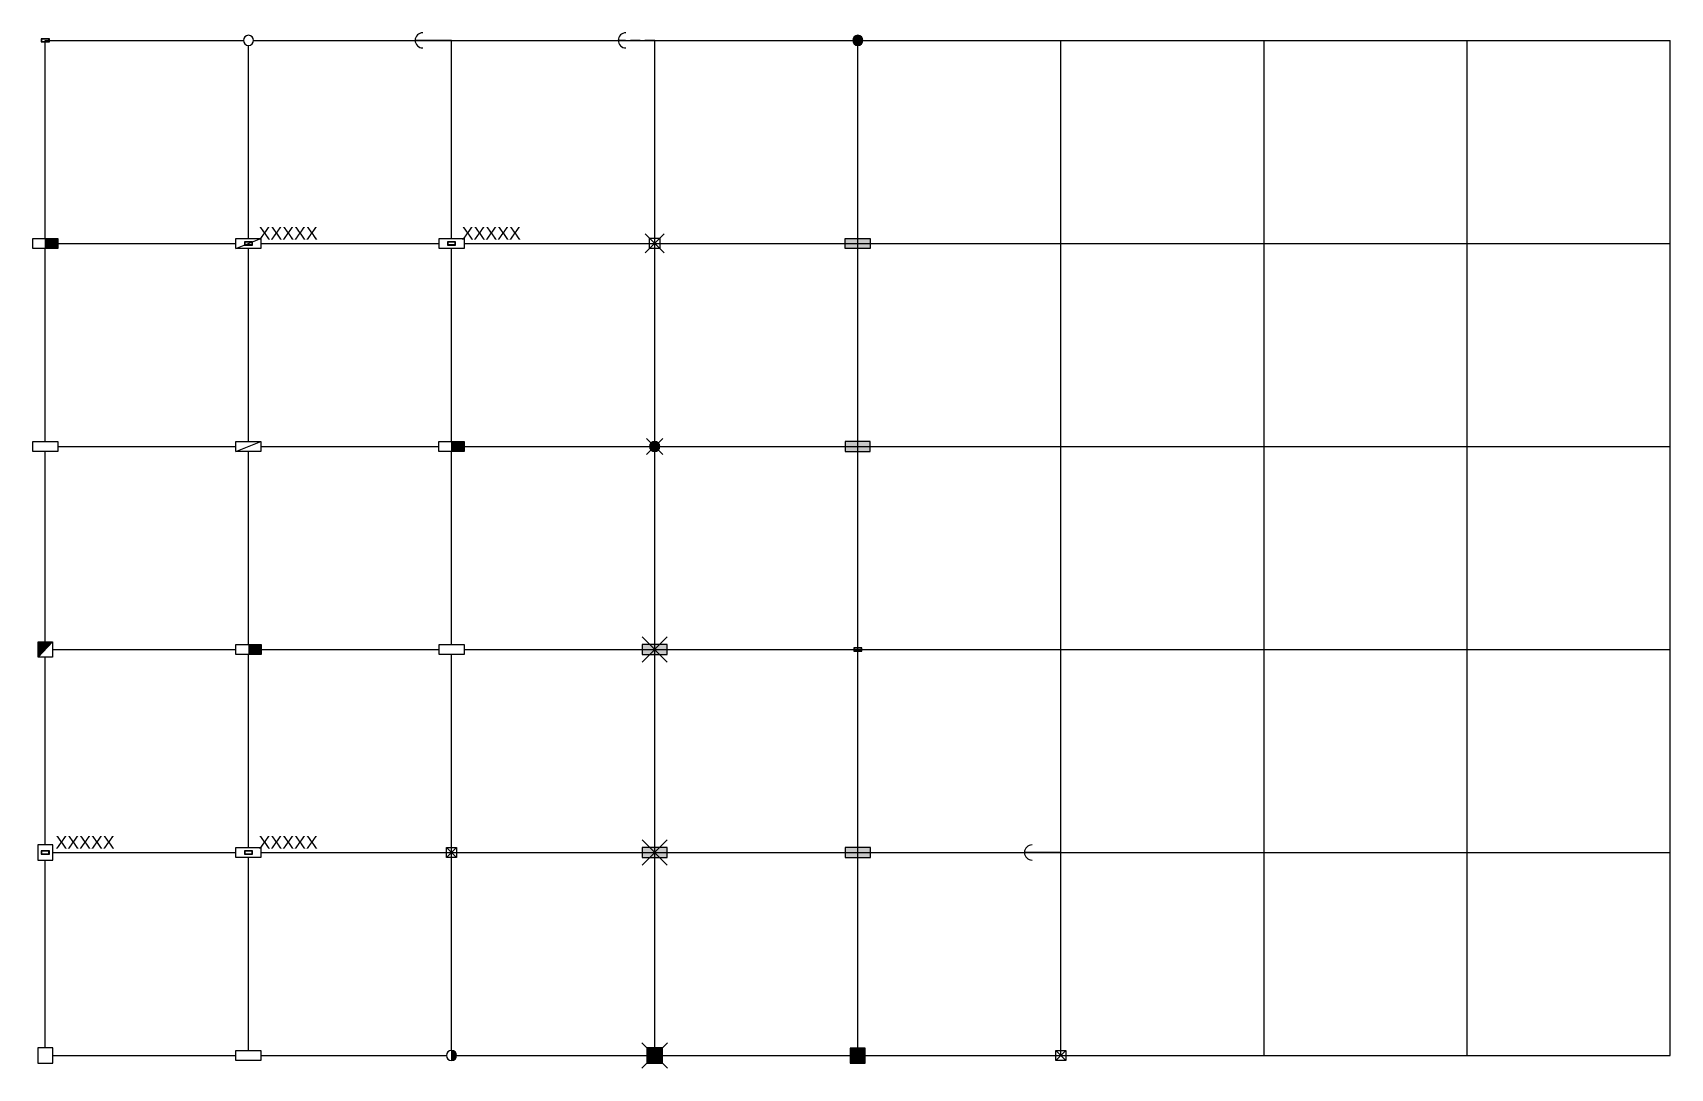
# Model space of a CAD drawing. Header units: metres. Extents: x -2 to 320, y -3 to 202.
import ezdxf
from ezdxf.enums import TextEntityAlignment as Align

# ---------------------------------------------------------------- set-up
doc = ezdxf.new("R2010")
doc.units = ezdxf.units.M
doc.linetypes.add('DASHED2', pattern=[9.525, 6.35, -3.175])
doc.layers.get('0').update_dxf_attribs({"color": 6})
for name, color, linetype in [('Panels_LV_SL_EXT', 7, 'Continuous'), ('Panels_LV_SL_NEW', 2, 'Continuous'), ('SupportsOH_SP_MISC', 7, 'Continuous'), ('SupportsOH_SP_TR_HV_LV_SL_EXT', 7, 'Continuous'), ('SupportsOH_SP_TR_HV_LV_SL_NEW', 2, 'Continuous'), ('SupportsUG_SP_LV_EXT', 7, 'Continuous'), ('SupportsUG_SP_LV_NEW', 2, 'Continuous'), ('SupportsUG_SP_LV_SL_EXT', 7, 'Continuous'), ('SupportsUG_SP_LV_SL_NEW', 2, 'Continuous')]:
    doc.layers.add(name, color=color, linetype=linetype)
doc.styles.add('COLUMN_LABEL', font='arial.ttf', dxfattribs={"height": 2.5})
doc.styles.add('PILLAR_LABEL', font='arial.ttf', dxfattribs={"height": 2.5})
doc.styles.add('PIT_LABEL', font='arial.ttf', dxfattribs={"height": 2.5})
doc.styles.add('POLE_LABEL', font='arial.ttf', dxfattribs={"height": 2.5})
doc.styles.get("Standard").update_dxf_attribs({"font": 'arial.ttf'})

# ---------------------------------------------------------------- blocks, each defined once
blk = doc.blocks.new('COLUMN_NEW')
blk.add_wipeout([(-1.485, -1.485), (1.485, -1.485), (1.485, 1.485), (-1.485, 1.485)])
at = {"lineweight": -3}
blk.add_lwpolyline([(-1.485, -1.485), (1.485, -1.485), (1.485, 1.485), (-1.485, 1.485)], close=True, dxfattribs=at)
for tag, height, flags, p in [('ASSET_NUM', 2.5, 8, (2, 2)), ('STREET_CODE', 0.2, 9, (1.5, 0)), ('Z', 0.2, 1, (1.5, -2.8)), ('OWNED_BY', 0.2, 9, (1.5, -0.4)), ('OPERATED_BY', 0.2, 9, (1.5, -0.6)), ('STATE', 0.2, 9, (1.5, -1)), ('SUBURB', 0.2, 9, (1.5, -1.8)), ('STREETNAME', 0.2, 9, (1.5, -2)), ('COLUMN_TYPE', 0.2, 9, (1.5, -0.2)), ('USAGE', 0.2, 9, (1.5, -1.2)), ('MAINTAINED_BY', 0.2, 9, (1.5, -0.8)), ('LEGEND', 0.2, 9, (1.5, -1.4)), ('PARENT', 0.2, 9, (1.5, -1.6)), ('LOCATION', 0.2, 9, (1.5, -2.2)), ('NOTES', 0.2, 9, (1.5, -2.4)), ('LABEL_ALIGNMENT', 0.2, 9, (1.5, -2.6))]:
    blk.add_attdef(tag, text='', height=height, dxfattribs=dict(flags=flags)).set_placement(p, align=Align.MIDDLE_LEFT)
at = {"style": 'POLE_LABEL', "flags": 9}
blk.add_attdef('STRUCTURE_PLANT_NUMBER', text='', height=0.2, dxfattribs=at).set_placement((1.5, 0.242), align=Align.MIDDLE_LEFT)
blk = doc.blocks.new('PANEL_NEW')
h = blk.add_hatch(color=256)
h.paths.add_polyline_path([(-0.8, -0.32), (0.8, -0.32), (0.8, 0.32), (-0.8, 0.32)])
h.paths.add_polyline_path([(-0.72, 0.24), (0.72, 0.24), (0.72, -0.24), (-0.72, -0.24)], flags=16)
for points in [[(-0.8, -0.32), (0.8, -0.32), (0.8, 0.32), (-0.8, 0.32)], [(-0.72, -0.24), (0.72, -0.24), (0.72, 0.24), (-0.72, 0.24)]]:
    blk.add_lwpolyline(points, close=True)
for tag, flags, p in [('CONNECTOR_TYPE', 9, (1.5, 0)), ('CONSTRUCTED_VOLTAGE', 9, (1.5, -0.2)), ('OPERATING_VOLTAGE', 9, (1.5, -0.6)), ('ORIENTATION', 9, (1.5, -0.8)), ('OWNED_BY', 9, (1.5, -1)), ('OPERATED_BY', 9, (1.5, -1.2)), ('STATE', 9, (1.5, -1.6)), ('Z', 1, (1.5, -2.2)), ('NO_PHASES', 9, (1.5, -0.4)), ('MAINTAINED_BY', 9, (1.5, -1.4)), ('USAGE', 9, (1.5, -1.8)), ('NOTES', 9, (1.5, -2))]:
    blk.add_attdef(tag, text='', height=0.2, dxfattribs=dict(flags=flags)).set_placement(p, align=Align.MIDDLE_LEFT)
blk = doc.blocks.new('COLUMN_PANEL_NEW')
blk.add_blockref('COLUMN_NEW', (0, 0))
at = {"layer": 'Panels_LV_SL_NEW', "rotation": 180.0000000000114}
blk.add_blockref('PANEL_NEW', (0, 0), dxfattribs=at)
for tag, height, flags, p in [('ASSET_NUM', 2.5, 8, (2, 2)), ('USAGE', 0.2, 9, (1.5, 0)), ('ORIENTATION', 0.2, 9, (1.5, -0.2)), ('SUBURB', 0.2, 9, (1.5, -0.8)), ('STREETNAME', 0.2, 9, (1.5, -1)), ('OWNED_BY', 0.2, 9, (1.5, -1.6)), ('OPERATED_BY', 0.2, 9, (1.5, -1.8)), ('OPERATING_VOLTAGE', 0.2, 9, (1.5, -2.2)), ('CONSTRUCTED_VOLTAGE', 0.2, 9, (1.5, -2.4)), ('TYPE', 0.2, 9, (1.5, -2.8)), ('Z', 0.2, 1, (1.5, -3)), ('LEGEND', 0.2, 9, (1.5, -0.4)), ('PARENT', 0.2, 9, (1.5, -0.6)), ('LOCATION', 0.2, 9, (1.5, -1.2)), ('NOTES', 0.2, 9, (1.5, -1.4)), ('MAINTAINED_BY', 0.2, 9, (1.5, -2)), ('NUMBER_OF_PHASES', 0.2, 9, (1.5, -2.6))]:
    blk.add_attdef(tag, text='', height=height, dxfattribs=dict(flags=flags)).set_placement(p, align=Align.MIDDLE_LEFT)
blk = doc.blocks.new('COLUMN_REPLACE_NEW')
blk.add_wipeout([(-1.42, 1.53), (1.42, 1.53), (1.42, -1.53), (-1.42, -1.53)])
blk.add_hatch(color=256).paths.add_polyline_path([(-1.42, -1.53), (1.42, 1.53), (-1.42, 1.53)])
blk.add_line((1.42, 1.53), (-1.42, -1.53))
at = {"lineweight": -3}
blk.add_lwpolyline([(-1.42, 1.53), (1.42, 1.53), (1.42, -1.53), (-1.42, -1.53)], close=True, dxfattribs=at)
for tag, height, style, flags, p in [('ASSET_NUM', 2.5, 'COLUMN_LABEL', 8, (2, 2)), ('STRUCTURE_PLANT_NUMBER', 0.2, 'POLE_LABEL', 9, (1.5, 0.24)), ('STREET_CODE', 0.2, 'COLUMN_LABEL', 9, (0, -0.2))]:
    blk.add_attdef(tag, text='', height=height, dxfattribs=dict(style=style, flags=flags)).set_placement(p, align=Align.MIDDLE_LEFT)
at = {"flags": 1}
blk.add_attdef('Z', (0, 0), '', height=0.2, dxfattribs=at)
at = {"flags": 9}
for tag, p in [('COLUMN_TYPE', (0, -0.4)), ('OWNED_BY', (0, -0.6)), ('STATE', (0, -0.8)), ('SUBURB', (0, -1.6)), ('STREETNAME', (0, -1.8)), ('USAGE', (0, -1)), ('LEGEND', (0, -1.2)), ('PARENT', (0, -1.4)), ('LOCATION', (0, -2)), ('NOTES', (0, -2.2))]:
    blk.add_attdef(tag, text='', height=0.2, dxfattribs=at).set_placement(p, align=Align.MIDDLE_LEFT)
blk = doc.blocks.new('CUBICLE_NEW')
blk.add_wipeout([(-2.47, 0.99), (2.47, 0.99), (2.47, -0.99), (-2.47, -0.99)])
at = {"lineweight": -3}
blk.add_lwpolyline([(-2.47, 0.99), (2.47, 0.99), (2.47, -0.99), (-2.47, -0.99)], close=True, dxfattribs=at)
at = {"style": 'COLUMN_LABEL'}
for tag, height, flags, p in [('ASSET_NUM', 2.5, 8, (2, 2)), ('STREET_CODE', 0.2, 9, (0, -0.2))]:
    blk.add_attdef(tag, text='', height=height, dxfattribs=dict(at, flags=flags)).set_placement(p, align=Align.MIDDLE_LEFT)
at = {"flags": 1}
blk.add_attdef('Z', (0, 0), '', height=0.2, dxfattribs=at)
at = {"flags": 9}
for tag, p in [('OWNED_BY', (0, -0.4)), ('STATE', (0, -0.6)), ('SUBURB', (0, -1.4)), ('STREETNAME', (0, -1.6)), ('USAGE', (0, -0.8)), ('LEGEND', (0, -1)), ('PARENT', (0, -1.2)), ('LOCATION', (0, -1.8)), ('NOTES', (0, -2))]:
    blk.add_attdef(tag, text='', height=0.2, dxfattribs=at).set_placement(p, align=Align.MIDDLE_LEFT)
blk = doc.blocks.new('CUBICLE_REPLACE_NEW')
blk.add_wipeout([(-2.475, 0.99), (2.475, 0.99), (2.475, -0.99), (-2.475, -0.99)])
blk.add_hatch(color=256).paths.add_polyline_path([(0, -0.99), (2.475, -0.99), (2.475, 0.99), (0, 0.99)])
blk.add_line((0, 0.99), (0, -0.99))
at = {"lineweight": -3}
blk.add_lwpolyline([(-2.475, 0.99), (2.475, 0.99), (2.475, -0.99), (-2.475, -0.99)], close=True, dxfattribs=at)
at = {"style": 'COLUMN_LABEL'}
for tag, height, flags, p in [('ASSET_NUM', 2.5, 8, (2, 2)), ('STREET_CODE', 0.2, 9, (0, -0.2))]:
    blk.add_attdef(tag, text='', height=height, dxfattribs=dict(at, flags=flags)).set_placement(p, align=Align.MIDDLE_LEFT)
at = {"flags": 1}
blk.add_attdef('Z', (0, 0), '', height=0.2, dxfattribs=at)
at = {"flags": 9}
for tag, p in [('OWNED_BY', (0, -0.4)), ('STATE', (0, -0.6)), ('SUBURB', (0, -1.4)), ('STREETNAME', (0, -1.6)), ('USAGE', (0, -0.8)), ('LEGEND', (0, -1)), ('PARENT', (0, -1.2)), ('LOCATION', (0, -1.8)), ('NOTES', (0, -2))]:
    blk.add_attdef(tag, text='', height=0.2, dxfattribs=at).set_placement(p, align=Align.MIDDLE_LEFT)
blk = doc.blocks.new('PILLAR_NEW')
blk.add_wipeout([(-2.47, 0.99), (2.47, 0.99), (2.47, -0.99), (-2.47, -0.99)])
at = {"lineweight": -3}
blk.add_lwpolyline([(-2.47, 0.99), (2.47, 0.99), (2.47, -0.99), (-2.47, -0.99)], close=True, dxfattribs=at)
for tag, height, flags, p in [('ASSET_NUM', 2.5, 8, (2, 2)), ('STREET_CODE', 0.2, 9, (1.5, 0)), ('OWNED_BY', 0.2, 9, (1.5, -0.2)), ('OPERATED_BY', 0.2, 9, (1.5, -0.4)), ('STATE', 0.2, 9, (1.5, -0.8)), ('SUPPORT_TYPE', 0.2, 9, (1.5, -1)), ('SUBURB', 0.2, 9, (1.5, -1.8)), ('STREETNAME', 0.2, 9, (1.5, -2)), ('Z', 0.2, 1, (1.5, -2.6)), ('MAINTAINED_BY', 0.2, 9, (1.5, -0.6)), ('USAGE', 0.2, 9, (1.5, -1.2)), ('LEGEND', 0.2, 9, (1.5, -1.4)), ('PARENT', 0.2, 9, (1.5, -1.6)), ('LOCATION', 0.2, 9, (1.5, -2.2)), ('NOTES', 0.2, 9, (1.5, -2.4))]:
    blk.add_attdef(tag, text='', height=height, dxfattribs=dict(flags=flags)).set_placement(p, align=Align.MIDDLE_LEFT)
blk = doc.blocks.new('PILLAR_PANEL_NEW')
blk.add_blockref('PILLAR_NEW', (0, 0))
at = {"flags": 1}
blk.add_attdef('Z', text='', height=0.2, dxfattribs=at).set_placement((1.5, -2.8), align=Align.MIDDLE_LEFT)
at = {"layer": 'Panels_LV_SL_NEW', "rotation": 180.0000000000114}
blk.add_blockref('PANEL_NEW', (0, 0), dxfattribs=at)
for tag, height, flags, p in [('ASSET_NUM', 2.5, 8, (2, 2)), ('USAGE', 0.2, 9, (1.5, 0)), ('ORIENTATION', 0.2, 9, (1.5, -0.2)), ('SUBURB', 0.2, 9, (1.5, -0.8)), ('STREETNAME', 0.2, 9, (1.5, -1)), ('OWNED_BY', 0.2, 9, (1.5, -1.6)), ('OPERATED_BY', 0.2, 9, (1.5, -1.8)), ('STATE', 0.2, 9, (1.5, -2.2)), ('TYPE', 0.2, 9, (1.5, -2.4)), ('LEGEND', 0.2, 9, (1.5, -0.4)), ('PARENT', 0.2, 9, (1.5, -0.6)), ('LOCATION', 0.2, 9, (1.5, -1.2)), ('NOTES', 0.2, 9, (1.5, -1.4)), ('MAINTAINED_BY', 0.2, 9, (1.5, -2)), ('LABEL_ALIGNMENT', 0.2, 9, (1.5, -2.6))]:
    blk.add_attdef(tag, text='', height=height, dxfattribs=dict(flags=flags)).set_placement(p, align=Align.MIDDLE_LEFT)
blk = doc.blocks.new('PILLAR_REPLACE_NEW')
blk.add_wipeout([(-2.475, 0.99), (2.475, 0.99), (2.475, -0.99), (-2.475, -0.99)])
blk.add_hatch(color=256).paths.add_polyline_path([(0, -0.99), (2.475, -0.99), (2.475, 0.99), (0, 0.99)])
at = {"lineweight": -3}
blk.add_lwpolyline([(-2.475, 0.99), (2.475, 0.99), (2.475, -0.99), (-2.475, -0.99)], close=True, dxfattribs=at)
for tag, height, flags, p in [('ASSET_NUM', 2.5, 8, (2, 2)), ('USAGE', 0.2, 9, (1.5, 0)), ('TYPE', 0.2, 9, (1.5, -2.4)), ('Z', 0.2, 1, (1.5, -2.6)), ('STREETNAME', 0.2, 9, (1.5, -1)), ('SUBURB', 0.2, 9, (1.5, -1.2)), ('STATE', 0.2, 9, (1.5, -1.4)), ('STREET_CODE_NUMBER', 0.2, 9, (1.5, -1.6)), ('OWNED_BY', 0.2, 9, (1.5, -1.8)), ('OPERATED_BY', 0.2, 9, (1.5, -2)), ('LEGEND', 0.2, 9, (1.5, -0.2)), ('LOCATION', 0.2, 9, (1.5, -0.4)), ('NOTES', 0.2, 9, (1.5, -0.6)), ('PARENT', 0.2, 9, (1.5, -0.8)), ('MAINTAINED_BY', 0.2, 9, (1.5, -2.2))]:
    blk.add_attdef(tag, text='', height=height, dxfattribs=dict(flags=flags)).set_placement(p, align=Align.MIDDLE_LEFT)
blk = doc.blocks.new('PIT_NEW')
blk.add_wipeout([(-2.47, 0.99), (2.47, 0.99), (2.47, -0.99), (-2.47, -0.99)])
blk.add_line((-2.47, -0.99), (2.47, 0.99))
at = {"lineweight": -3}
blk.add_lwpolyline([(-2.47, 0.99), (2.47, 0.99), (2.47, -0.99), (-2.47, -0.99)], close=True, dxfattribs=at)
for tag, height, flags, p in [('ASSET_NUM', 2.5, 8, (2, 2)), ('USAGE', 0.2, 9, (1.5, 0)), ('ORIENTATION', 0.2, 9, (1.5, -0.2)), ('OWNED_BY', 0.2, 9, (1.5, -0.4)), ('OPERATED_BY', 0.2, 9, (1.5, -0.6)), ('STATE', 0.2, 9, (1.5, -1)), ('TYPE', 0.2, 9, (1.5, -1.2)), ('Z', 0.2, 1, (1.5, -1.6)), ('MAINTAINED_BY', 0.2, 9, (1.5, -0.8)), ('LABEL_ALIGNMENT', 0.2, 9, (1.5, -1.4))]:
    blk.add_attdef(tag, text='', height=height, dxfattribs=dict(flags=flags)).set_placement(p, align=Align.MIDDLE_LEFT)
blk = doc.blocks.new('PIT_PANEL_NEW')
blk.add_blockref('PIT_NEW', (0, 0))
at = {"rotation": 180.0000000000114}
blk.add_blockref('PANEL_NEW', (0, 0), dxfattribs=at)
for tag, height, flags, p in [('ASSET_NUM', 2.5, 8, (2, 2)), ('USAGE', 0.2, 9, (1.5, 0)), ('ORIENTATION', 0.2, 9, (1.5, -0.2)), ('OWNED_BY', 0.2, 9, (1.5, -0.4)), ('OPERATED_BY', 0.2, 9, (1.5, -0.6)), ('STATE', 0.2, 9, (1.5, -1)), ('TYPE', 0.2, 9, (1.5, -1.2)), ('Z', 0.2, 1, (1.5, -1.6)), ('MAINTAINED_BY', 0.2, 9, (1.5, -0.8)), ('LABEL_ALIGNMENT', 0.2, 9, (1.5, -1.4))]:
    blk.add_attdef(tag, text='', height=height, dxfattribs=dict(flags=flags)).set_placement(p, align=Align.MIDDLE_LEFT)
blk = doc.blocks.new('POLE_NEW')
for tag, height, flags, p in [('pNumber', 2.5, 8, (-17.84, 2.07)), ('OWNED_BY', 0.2, 9, (1.15, -0.4)), ('SPECIAL_USE', 0.2, 9, (1.15, -0.8)), ('STATE', 0.2, 9, (1.15, -1)), ('cLV', 0.2, 9, (1.15, -1.4)), ('hDepth', 0.2, 9, (1.15, -1.6)), ('hDia', 0.2, 9, (1.15, -1.8)), ('cHV', 0.2, 9, (1.15, -2)), ('PARENT', 0.2, 9, (1.15, -0.6)), ('USAGE', 0.2, 9, (1.15, -1.2)), ('LBRACKET', 0.2, 9, (1.15, -2.2)), ('LExisting', 0.2, 9, (1.15, -2.4)), ('LANTNUMBER', 0.2, 9, (1.15, -2.6)), ('LOther', 0.2, 9, (1.15, -2.8)), ('LRemove', 0.2, 9, (1.15, -3)), ('LEGEND', 0.2, 9, (1.15, -3.2)), ('cLinedev', 0.2, 9, (1.15, -3.4)), ('pExisting', 0.2, 9, (1.15, -3.6)), ('pFooting', 0.2, 9, (1.15, -4.2)), ('pNew', 0.2, 9, (1.15, -4.4)), ('pRelocate', 0.2, 9, (1.15, -4.8)), ('pRemove', 0.2, 9, (1.15, -5)), ('pReplace', 0.2, 9, (1.15, -5.2)), ('pStay', 0.2, 9, (1.15, -5.4)), ('pType', 0.2, 9, (1.15, -5.6)), ('cspan', 0.2, 9, (1.15, -5.8)), ('SUBURB', 0.2, 9, (1.15, -6)), ('STREETNAME', 0.2, 9, (1.15, -6.2)), ('PFNUMBER', 0.2, 9, (1.15, -3.8)), ('NEWPFNUMBER', 0.2, 9, (1.15, -4)), ('LOCATION', 0.2, 9, (1.15, -6.4)), ('OPERATED_BY', 0.2, 9, (1.15, -6.89)), ('NOTES', 0.2, 9, (1.15, -6.6)), ('MAINTAINED_BY', 0.2, 9, (1.15, -7.22))]:
    blk.add_attdef(tag, text='', height=height, dxfattribs=dict(flags=flags)).set_placement(p, align=Align.MIDDLE_LEFT)
at = {"style": 'POLE_LABEL'}
for tag, height, flags, p in [('ASSET_NUM', 2.5, 8, (2, 2)), ('STRUCTURE_PLANT_NUMBER', 0.2, 9, (1.15, 0.09)), ('STREET_CODE', 0.2, 9, (1.15, -0.2))]:
    blk.add_attdef(tag, text='', height=height, dxfattribs=dict(at, flags=flags)).set_placement(p, align=Align.MIDDLE_LEFT)
at = {"flags": 1}
blk.add_attdef('Z', (1.15, -7.59), '', height=0.2, dxfattribs=at)
blk.add_wipeout([(0.07, 1), (-0.06, 1), (-0.18, 0.98), (-0.3, 0.95), (-0.42, 0.91), (-0.53, 0.85), (-0.63, 0.77), (-0.73, 0.69), (-0.81, 0.59), (-0.87, 0.49), (-0.93, 0.37), (-0.97, 0.25), (-0.99, 0.13), (-1, 0.01), (-0.99, -0.12), (-0.97, -0.24), (-0.93, -0.36), (-0.88, -0.48), (-0.81, -0.58), (-0.73, -0.68), (-0.64, -0.77), (-0.54, -0.84), (-0.43, -0.9), (-0.31, -0.95), (-0.19, -0.98), (-0.07, -1), (0.06, -1), (0.18, -0.98), (0.3, -0.95), (0.42, -0.91), (0.53, -0.85), (0.63, -0.77), (0.73, -0.69), (0.81, -0.59), (0.87, -0.49), (0.93, -0.37), (0.97, -0.25), (0.99, -0.13), (1, -0.01), (0.99, 0.12), (0.97, 0.24), (0.93, 0.36), (0.88, 0.48), (0.81, 0.58), (0.73, 0.68), (0.64, 0.77), (0.54, 0.84), (0.43, 0.9), (0.31, 0.95), (0.19, 0.98)])
at = {"lineweight": -3}
blk.add_lwpolyline([(-1, 0, 1), (1, 0, 1)], format="xyb", close=True, dxfattribs=at)
blk = doc.blocks.new('POLE_REPLACE_NEW')
for tag, height, flags, p in [('cLinedev', 0.2, 9, (1.5, -3.2)), ('LRemove', 0.2, 9, (1.5, -2.8)), ('LEGEND', 0.2, 9, (1.5, -3)), ('cspan', 0.2, 9, (1.5, -5.6)), ('SUBURB', 0.2, 9, (1.5, -5.8)), ('STREETNAME', 0.2, 9, (1.5, -6)), ('pExisting', 0.2, 9, (1.5, -3.4)), ('PFNUMBER', 0.2, 9, (1.5, -3.6)), ('NEWPFNUMBER', 0.2, 9, (1.5, -3.8)), ('pFooting', 0.2, 9, (1.5, -4)), ('pNew', 0.2, 9, (1.5, -4.2)), ('pRelocate', 0.2, 9, (1.5, -4.6)), ('pRemove', 0.2, 9, (1.5, -4.8)), ('pReplace', 0.2, 9, (1.5, -5)), ('pStay', 0.2, 9, (1.5, -5.2)), ('pType', 0.2, 9, (1.5, -5.4)), ('LOCATION', 0.2, 9, (1.5, -6.2)), ('NOTES', 0.2, 9, (1.5, -6.4)), ('pNumber', 2, 8, (1.5, -4.4)), ('OPERATED_BY', 0.2, 9, (1.5, -6.6)), ('Z', 0.2, 1, (1.5, -7)), ('MAINTAINED_BY', 0.2, 9, (1.5, -6.8))]:
    blk.add_attdef(tag, text='', height=height, dxfattribs=dict(flags=flags)).set_placement(p, align=Align.MIDDLE_LEFT)
blk.add_wipeout([(0, 1), (-0.13, 0.99), (-0.25, 0.97), (-0.37, 0.93), (-0.48, 0.88), (-0.59, 0.81), (-0.68, 0.73), (-0.77, 0.64), (-0.84, 0.54), (-0.9, 0.43), (-0.95, 0.31), (-0.98, 0.19), (-1, 0.06), (-1, -0.06), (-0.98, -0.19), (-0.95, -0.31), (-0.9, -0.43), (-0.84, -0.54), (-0.77, -0.64), (-0.68, -0.73), (-0.59, -0.81), (-0.48, -0.88), (-0.37, -0.93), (-0.25, -0.97), (-0.13, -0.99), (0, -1), (0.13, -0.99), (0.25, -0.97), (0.37, -0.93), (0.48, -0.88), (0.59, -0.81), (0.68, -0.73), (0.77, -0.64), (0.84, -0.54), (0.9, -0.43), (0.95, -0.31), (0.98, -0.19), (1, -0.06), (1, 0.06), (0.98, 0.19), (0.95, 0.31), (0.9, 0.43), (0.84, 0.54), (0.77, 0.64), (0.68, 0.73), (0.59, 0.81), (0.48, 0.88), (0.37, 0.93), (0.25, 0.97), (0.13, 0.99)])
h = blk.add_hatch(color=256)
edge = h.paths.add_edge_path()
edge.add_arc((0, 0), 1, 270, 450)
edge.add_line((0, 1), (0, -1))
blk.add_lwpolyline([(0, 1), (0, -1)])
at = {"lineweight": -3}
blk.add_arc((0, 0), 1, 90, 270, dxfattribs=at)
blk.add_arc((0, 0), 1, 270, 90)
for tag, height, flags, p in [('ASSET_NUM', 2.5, 8, (2, 2)), ('STREET_CODE', 0.2, 9, (1.5, 0)), ('OWNED_BY', 0.2, 9, (1.5, -0.2)), ('SPECIAL_USE', 0.2, 9, (1.5, -0.6)), ('STATE', 0.2, 9, (1.5, -0.8)), ('cLV', 0.2, 9, (1.5, -1.2)), ('cHV', 0.2, 9, (1.5, -1.8)), ('PARENT', 0.2, 9, (1.5, -0.4)), ('USAGE', 0.2, 9, (1.5, -1)), ('hDepth', 0.2, 9, (1.5, -1.4)), ('hDia', 0.2, 9, (1.5, -1.6)), ('LBRACKET', 0.2, 9, (1.5, -2)), ('LExisting', 0.2, 9, (1.5, -2.2)), ('LANTNUMBER', 0.2, 9, (1.5, -2.4)), ('LOther', 0.2, 9, (1.5, -2.6))]:
    blk.add_attdef(tag, text='', height=height, dxfattribs=dict(flags=flags)).set_placement(p, align=Align.MIDDLE_LEFT)
at = {"style": 'POLE_LABEL', "flags": 9}
blk.add_attdef('STRUCTURE_PLANT_NUMBER', text='', height=0.2, dxfattribs=at).set_placement((1.5, 0.24), align=Align.MIDDLE_LEFT)
blk = doc.blocks.new('TOWER_NEW')
for points in [[(1, -1), (-1, -1), (-1, 1), (1, 1), (1, -1), (-1, 1)], [(1, 1), (-1, -1)]]:
    blk.add_lwpolyline(points)
for tag, height, flags, p in [('ASSET_NUM', 2.5, 8, (2, 2)), ('STREET_CODE', 0.2, 9, (1.5, 0)), ('OWNED_BY', 0.2, 9, (1.5, -0.2)), ('OPERATED_BY', 0.2, 9, (1.5, -0.4)), ('STRUCTURE_NUMBER', 0.2, 9, (1.5, -0.8)), ('SPECIAL_USE', 0.2, 9, (1.5, -1)), ('STATE', 0.2, 9, (1.5, -1.2)), ('SUBURB', 0.2, 9, (1.5, -1.8)), ('STREETNAME', 0.2, 9, (1.5, -2)), ('Z', 0.2, 1, (1.5, -2.6)), ('MAINTAINED_BY', 0.2, 9, (1.5, -0.6)), ('USAGE', 0.2, 9, (1.5, -1.4)), ('LEGEND', 0.2, 9, (1.5, -1.6)), ('LOCATION', 0.2, 9, (1.5, -2.2)), ('NOTES', 0.2, 9, (1.5, -2.4))]:
    blk.add_attdef(tag, text='', height=height, dxfattribs=dict(flags=flags)).set_placement(p, align=Align.MIDDLE_LEFT)
blk = doc.blocks.new('SPILLAR_NEW')
blk.add_wipeout([(-2.47, 0.99), (2.47, 0.99), (2.47, -0.99), (-2.47, -0.99)])
at = {"lineweight": -3}
blk.add_lwpolyline([(-2.47, 0.99), (2.47, 0.99), (2.47, -0.99), (-2.47, -0.99)], close=True, dxfattribs=at)
for tag, height, flags, p in [('ASSET_NUM', 2.5, 8, (2, 2)), ('STREET_CODE', 0.2, 9, (1.5, 0)), ('OWNED_BY', 0.2, 9, (1.5, -0.2)), ('OPERATED_BY', 0.2, 9, (1.5, -0.4)), ('STATE', 0.2, 9, (1.5, -0.8)), ('SUPPORT_TYPE', 0.2, 9, (1.5, -1)), ('SUFFIX', 0.2, 9, (1.5, -1.6)), ('SUBURB', 0.2, 9, (1.5, -1.8)), ('STREETNAME', 0.2, 9, (1.5, -2)), ('Z', 0.2, 1, (1.5, -2.6)), ('MAINTAINED_BY', 0.2, 9, (1.5, -0.6)), ('USAGE', 0.2, 9, (1.5, -1.2)), ('PARENT', 0.2, 9, (1.5, -1.4)), ('LOCATION', 0.2, 9, (1.5, -2.2)), ('NOTES', 0.2, 9, (1.5, -2.4))]:
    blk.add_attdef(tag, text='', height=height, dxfattribs=dict(flags=flags)).set_placement(p, align=Align.MIDDLE_LEFT)
blk = doc.blocks.new('SPILLAR_REPLACE_NEW')
at = {"flags": 1}
blk.add_attdef('Z', text='', height=0.2, dxfattribs=at).set_placement((1.5, -2.8), align=Align.MIDDLE_LEFT)
blk.add_wipeout([(-2.475, 0.99), (2.475, 0.99), (2.475, -0.99), (-2.475, -0.99)])
blk.add_hatch(color=256).paths.add_polyline_path([(0, -0.99), (2.475, -0.99), (2.475, 0.99), (0, 0.99)])
blk.add_line((0, 0.99), (0, -0.99))
at = {"lineweight": -3}
blk.add_lwpolyline([(-2.475, 0.99), (2.475, 0.99), (2.475, -0.99), (-2.475, -0.99)], close=True, dxfattribs=at)
at = {"style": 'PILLAR_LABEL', "flags": 8}
blk.add_attdef('ASSET_NUM', text='', height=2.5, dxfattribs=at).set_placement((2, 2), align=Align.MIDDLE_LEFT)
at = {"flags": 9}
for tag, p in [('USAGE', (1.5, 0)), ('TYPE', (1.5, -2.4)), ('ORIENTATION', (1.5, -0.2)), ('SUBURB', (1.5, -0.8)), ('STREETNAME', (1.5, -1)), ('OWNED_BY', (1.5, -1.6)), ('OPERATED_BY', (1.5, -1.8)), ('STATE', (1.5, -2.2)), ('LEGEND', (1.5, -0.4)), ('PARENT', (1.5, -0.6)), ('LOCATION', (1.5, -1.2)), ('NOTES', (1.5, -1.4)), ('MAINTAINED_BY', (1.5, -2)), ('LABEL_ALIGNMENT', (1.5, -2.6))]:
    blk.add_attdef(tag, text='', height=0.2, dxfattribs=at).set_placement(p, align=Align.MIDDLE_LEFT)
blk = doc.blocks.new('SPILLAR_PANEL_NEW')
blk.add_blockref('SPILLAR_NEW', (0, 0))
at = {"flags": 1}
blk.add_attdef('Z', text='', height=0.2, dxfattribs=at).set_placement((1.5, -2.8), align=Align.MIDDLE_LEFT)
at = {"layer": 'Panels_LV_SL_NEW', "rotation": 180.0000000000114}
blk.add_blockref('PANEL_NEW', (0, 0), dxfattribs=at)
for tag, height, flags, p in [('ASSET_NUM', 2.5, 8, (2, 2)), ('USAGE', 0.2, 9, (1.5, 0)), ('ORIENTATION', 0.2, 9, (1.5, -0.2)), ('SUBURB', 0.2, 9, (1.5, -0.8)), ('STREETNAME', 0.2, 9, (1.5, -1)), ('OWNED_BY', 0.2, 9, (1.5, -1.6)), ('OPERATED_BY', 0.2, 9, (1.5, -1.8)), ('STATE', 0.2, 9, (1.5, -2.2)), ('TYPE', 0.2, 9, (1.5, -2.4)), ('LEGEND', 0.2, 9, (1.5, -0.4)), ('PARENT', 0.2, 9, (1.5, -0.6)), ('LOCATION', 0.2, 9, (1.5, -1.2)), ('NOTES', 0.2, 9, (1.5, -1.4)), ('MAINTAINED_BY', 0.2, 9, (1.5, -2)), ('LABEL_ALIGNMENT', 0.2, 9, (1.5, -2.6))]:
    blk.add_attdef(tag, text='', height=height, dxfattribs=dict(flags=flags)).set_placement(p, align=Align.MIDDLE_LEFT)
blk = doc.blocks.new('COLUMN_DEL')
h = blk.add_hatch(color=256)
h.paths.add_polyline_path([(0, 0), (1.51, 1.51), (-1.51, 1.51)], flags=16)
h.paths.add_polyline_path([(-1.51, 1.51), (-1.51, -1.51), (0, 0)], flags=17)
h.paths.add_polyline_path([(-1.51, -1.51), (1.51, -1.51), (0, 0)], flags=17)
h.paths.add_polyline_path([(1.51, -1.51), (1.51, 1.51), (0, 0)], flags=17)
h.paths.add_polyline_path([(-1.51, -1.51), (1.51, -1.51), (1.51, 1.51), (-1.51, 1.51)])
blk.add_hatch(color=256).paths.add_polyline_path([(-1.51, -1.51), (1.51, -1.51), (1.51, 1.51), (-1.51, 1.51)])
for p, q in [((2.51, -2.51), (-2.51, 2.51)), ((-2.51, -2.51), (2.51, 2.51))]:
    blk.add_line(p, q)
blk.add_lwpolyline([(-1.51, -1.51), (1.51, -1.51), (1.51, 1.51), (-1.51, 1.51)], close=True)
at = {"style": 'COLUMN_LABEL'}
for tag, height, flags, p in [('ASSET_NUM', 2.5, 8, (2, 2)), ('STREET_CODE', 0.2, 9, (0, -0.2))]:
    blk.add_attdef(tag, text='', height=height, dxfattribs=dict(at, flags=flags)).set_placement(p, align=Align.MIDDLE_LEFT)
at = {"flags": 1}
blk.add_attdef('Z', (0, 0), '', height=0.2, dxfattribs=at)
at = {"flags": 9}
for tag, p in [('COLUMN_TYPE', (0, -0.4)), ('OWNED_BY', (0, -0.6)), ('STATE', (0, -0.8)), ('SUBURB', (0, -1.6)), ('STREETNAME', (0, -1.8)), ('USAGE', (0, -1)), ('LEGEND', (0, -1.2)), ('PARENT', (0, -1.4)), ('LOCATION', (0, -2)), ('NOTES', (0, -2.2))]:
    blk.add_attdef(tag, text='', height=0.2, dxfattribs=at).set_placement(p, align=Align.MIDDLE_LEFT)
blk = doc.blocks.new('CUBICLE_DEL')
blk.add_hatch(color=256).paths.add_polyline_path([(-2.48, 0.99), (-2.48, -0.99), (2.47, -0.99), (2.47, 0.99)])
for p, q in [((2.47, -2.48), (-2.48, 2.47)), ((-2.48, -2.48), (2.47, 2.47))]:
    blk.add_line(p, q)
blk.add_lwpolyline([(-2.48, -0.99), (2.47, -0.99), (2.47, 0.99), (-2.48, 0.99)], close=True)
at = {"style": 'COLUMN_LABEL'}
for tag, height, flags, p in [('ASSET_NUM', 2.5, 8, (2, 2)), ('STREET_CODE', 0.2, 9, (0, -0.2))]:
    blk.add_attdef(tag, text='', height=height, dxfattribs=dict(at, flags=flags)).set_placement(p, align=Align.MIDDLE_LEFT)
at = {"flags": 1}
blk.add_attdef('Z', (0, 0), '', height=0.2, dxfattribs=at)
blk = doc.blocks.new('PILLAR_DEL')
blk.add_hatch(color=256).paths.add_polyline_path([(-2.48, 0.99), (-2.48, -0.99), (2.47, -0.99), (2.47, 0.99)])
for p, q in [((2.47, -2.48), (-2.48, 2.47)), ((-2.48, -2.48), (2.47, 2.47))]:
    blk.add_line(p, q)
blk.add_lwpolyline([(-2.48, -0.99), (2.47, -0.99), (2.47, 0.99), (-2.48, 0.99)], close=True)
at = {"style": 'PILLAR_LABEL'}
for tag, height, flags, p in [('ASSET_NUM', 2.5, 8, (2, 2)), ('STREET_CODE', 0.2, 9, (0, -0.2))]:
    blk.add_attdef(tag, text='', height=height, dxfattribs=dict(at, flags=flags)).set_placement(p, align=Align.MIDDLE_LEFT)
at = {"flags": 1}
blk.add_attdef('Z', (0, 0), '', height=0.2, dxfattribs=at)
at = {"flags": 9}
for tag, p in [('OWNED_BY', (0, -0.4)), ('STATE', (0, -0.6)), ('SUPPORT_TYPE', (0, -0.8)), ('SUBURB', (0, -1.6)), ('STREETNAME', (0, -1.8)), ('USAGE', (0, -1)), ('LEGEND', (0, -1.2)), ('PARENT', (0, -1.4)), ('LOCATION', (0, -2)), ('NOTES', (0, -2.2))]:
    blk.add_attdef(tag, text='', height=0.2, dxfattribs=at).set_placement(p, align=Align.MIDDLE_LEFT)
blk = doc.blocks.new('POLE_DEL')
h = blk.add_hatch(color=256)
edge = h.paths.add_edge_path()
edge.add_arc((0, 0), 1, 180, 360)
edge.add_arc((0, 0), 1, 0, 180)
for p, q in [((-1.58, 1.58), (1.58, -1.58)), ((-1.58, -1.58), (1.58, 1.58))]:
    blk.add_line(p, q)
blk.add_lwpolyline([(-1, 0, 1), (1, 0, 1)], format="xyb", close=True)
for tag, height, flags, p in [('pNumber', 2.5, 8, (0, 2.07)), ('OWNED_BY', 0.2, 9, (0, -0.4)), ('SPECIAL_USE', 0.2, 9, (0, -0.6)), ('STATE', 0.2, 9, (0, -0.8)), ('cLV', 0.2, 9, (0, -1.2)), ('cHV', 0.2, 9, (0, -1.8)), ('cLinedev', 0.2, 9, (0, -3.2)), ('USAGE', 0.2, 9, (0, -1)), ('hDepth', 0.2, 9, (0, -1.4)), ('hDia', 0.2, 9, (0, -1.6)), ('LBRACKET', 0.2, 9, (0, -2)), ('LExisting', 0.2, 9, (0, -2.2)), ('LANTNUMBER', 0.2, 9, (0, -2.4)), ('LOther', 0.2, 9, (0, -2.6)), ('LRemove', 0.2, 9, (0, -2.8)), ('LEGEND', 0.2, 9, (0, -3)), ('cspan', 0.2, 9, (0, -5.6)), ('SUBURB', 0.2, 9, (0, -5.8)), ('STREETNAME', 0.2, 9, (0, -6)), ('pExisting', 0.2, 9, (0, -3.4)), ('PFNUMBER', 0.2, 9, (0, -3.6)), ('NEWPFNUMBER', 0.2, 9, (0, -3.8)), ('pFooting', 0.2, 9, (0, -4)), ('pNew', 0.2, 9, (0, -4.2)), ('pRelocate', 0.2, 9, (0, -4.6)), ('pRemove', 0.2, 9, (0, -4.8)), ('pReplace', 0.2, 9, (0, -5)), ('pStay', 0.2, 9, (0, -5.2)), ('pType', 0.2, 9, (0, -5.4)), ('LOCATION', 0.2, 9, (0, -6.2)), ('NOTES', 0.2, 9, (0, -6.4))]:
    blk.add_attdef(tag, text='', height=height, dxfattribs=dict(flags=flags)).set_placement(p, align=Align.MIDDLE_LEFT)
at = {"flags": 1}
blk.add_attdef('Z', (0, 0), '', height=0.2, dxfattribs=at)
at = {"style": 'POLE_LABEL', "flags": 9}
blk.add_attdef('STREET_CODE', text='', height=0.2, dxfattribs=at).set_placement((0, -0.2), align=Align.MIDDLE_LEFT)
blk = doc.blocks.new('TOWER_DEL')
for p, q in [((1.875, -1.875), (-1.875, 1.875)), ((-1.875, -1.875), (1.875, 1.875))]:
    blk.add_line(p, q)
blk.add_lwpolyline([(1, -1), (-1, -1), (-1, 1), (1, 1), (1, -1), (-1, 1)])
for tag, height, flags, p in [('ASSET_NUM', 2.5, 8, (2, 2)), ('STREET_CODE', 0.2, 9, (1.5, 0)), ('Z', 0.2, 1, (1.5, -2)), ('OWNED_BY', 0.2, 9, (1.5, -0.2)), ('SPECIAL_USE', 0.2, 9, (1.5, -0.4)), ('STATE', 0.2, 9, (1.5, -0.6)), ('SUBURB', 0.2, 9, (1.5, -1.2)), ('STREETNAME', 0.2, 9, (1.5, -1.4)), ('USAGE', 0.2, 9, (1.5, -0.8)), ('LEGEND', 0.2, 9, (1.5, -1)), ('LOCATION', 0.2, 9, (1.5, -1.6)), ('NOTES', 0.2, 9, (1.5, -1.8))]:
    blk.add_attdef(tag, text='', height=height, dxfattribs=dict(flags=flags)).set_placement(p, align=Align.MIDDLE_LEFT)
blk = doc.blocks.new('STAY_NEW')
blk.add_line((0, 0), (-7.17, 0))
blk.add_arc((-5.67, 0), 1.5, 90, 270)
blk = doc.blocks.new('STAY_DEL')
at = {"linetype": 'DASHED2', "ltscale": 0.3}
blk.add_line((0, 0), (-7.17, 0), dxfattribs=at)
blk.add_arc((-5.67, 0), 1.5, 90, 270)
blk = doc.blocks.new('COLUMN_EXT')
blk.add_hatch(color=256).paths.add_polyline_path([(-1.49, 1.48), (-1.49, -1.49), (1.48, -1.49), (1.48, 1.48)])
blk.add_lwpolyline([(-1.49, -1.49), (1.48, -1.49), (1.48, 1.48), (-1.49, 1.48)], close=True)
for tag, height, style, flags, p in [('ASSET_NUM', 2.5, 'COLUMN_LABEL', 8, (2, 2)), ('STRUCTURE_PLANT_NUMBER', 0.2, 'POLE_LABEL', 9, (1.81, 0.03)), ('STREET_CODE', 0.2, 'COLUMN_LABEL', 9, (1.81, -0.2))]:
    blk.add_attdef(tag, text='', height=height, dxfattribs=dict(style=style, flags=flags)).set_placement(p, align=Align.MIDDLE_LEFT)
at = {"flags": 1}
blk.add_attdef('Z', (1.81, -2.35), '', height=0.2, dxfattribs=at)
at = {"flags": 9}
for tag, p in [('COLUMN_TYPE', (1.81, -0.4)), ('OWNED_BY', (1.81, -0.6)), ('STATE', (1.81, -0.8)), ('USAGE', (1.81, -1)), ('STREETNAME', (1.81, -1.6)), ('SUBURB', (1.81, -1.8)), ('LEGEND', (1.81, -1.2)), ('LOCATION', (1.81, -1.4)), ('NOTES', (1.81, -2))]:
    blk.add_attdef(tag, text='', height=0.2, dxfattribs=at).set_placement(p, align=Align.MIDDLE_LEFT)
blk = doc.blocks.new('CUBICLE_EXT')
blk.add_hatch(color=256).paths.add_polyline_path([(-2.475, 0.99), (-2.475, -0.99), (2.475, -0.99), (2.475, 0.99)])
blk.add_lwpolyline([(-2.475, -0.99), (2.475, -0.99), (2.475, 0.99), (-2.475, 0.99)], close=True)
at = {"style": 'COLUMN_LABEL'}
for tag, height, flags, p in [('ASSET_NUM', 2.5, 8, (2, 2)), ('STREET_CODE', 0.2, 9, (0, -0.2))]:
    blk.add_attdef(tag, text='', height=height, dxfattribs=dict(at, flags=flags)).set_placement(p, align=Align.MIDDLE_LEFT)
at = {"flags": 1}
blk.add_attdef('Z', (0, 0), '', height=0.2, dxfattribs=at)
at = {"flags": 9}
for tag, p in [('OWNED_BY', (0, -0.4)), ('STATE', (0, -0.6)), ('STREETNAME', (0, -1.6)), ('SUBURB', (0, -1.8)), ('USAGE', (0, -0.8)), ('LEGEND', (0, -1)), ('LOCATION', (0, -1.2)), ('PARENT', (0, -1.4)), ('NOTES', (0, -2))]:
    blk.add_attdef(tag, text='', height=0.2, dxfattribs=at).set_placement(p, align=Align.MIDDLE_LEFT)
blk = doc.blocks.new('PANEL_EXT')
h = blk.add_hatch(color=256)
h.paths.add_polyline_path([(-0.8, -0.32), (0.8, -0.32), (0.8, 0.32), (-0.8, 0.32)])
h.paths.add_polyline_path([(0.72, -0.24), (0.72, 0.24), (-0.72, 0.24), (-0.72, -0.24)], flags=16)
for points in [[(-0.8, -0.32), (0.8, -0.32), (0.8, 0.32), (-0.8, 0.32)], [(-0.72, -0.24), (0.72, -0.24), (0.72, 0.24), (-0.72, 0.24)]]:
    blk.add_lwpolyline(points, close=True)
for tag, flags, p in [('CONNECTOR_TYPE', 9, (1.5, 0)), ('CONSTRUCTED_VOLTAGE', 9, (1.5, -0.2)), ('OPERATING_VOLTAGE', 9, (1.5, -0.6)), ('ORIENTATION', 9, (1.5, -0.8)), ('OWNED_BY', 9, (1.5, -1)), ('OPERATED_BY', 9, (1.5, -1.2)), ('STATE', 9, (1.5, -1.6)), ('Z', 1, (1.5, -2.2)), ('NO_PHASES', 9, (1.5, -0.4)), ('MAINTAINED_BY', 9, (1.5, -1.4)), ('USAGE', 9, (1.5, -1.8)), ('NOTES', 9, (1.5, -2))]:
    blk.add_attdef(tag, text='', height=0.2, dxfattribs=dict(flags=flags)).set_placement(p, align=Align.MIDDLE_LEFT)
blk = doc.blocks.new('PILLAR_EXT')
blk.add_hatch(color=256).paths.add_polyline_path([(-2.48, 0.99), (-2.48, -0.99), (2.47, -0.99), (2.47, 0.99)])
blk.add_lwpolyline([(-2.48, -0.99), (2.47, -0.99), (2.47, 0.99), (-2.48, 0.99)], close=True)
for tag, height, flags, p in [('ASSET_NUM', 2.5, 8, (2, 2.48)), ('STREET_CODE', 0.2, 9, (1.5, 0)), ('OWNED_BY', 0.2, 9, (1.5, -0.2)), ('STATE', 0.2, 9, (1.5, -0.4)), ('SUPPORT_TYPE', 0.2, 9, (1.5, -0.6)), ('STREETNAME', 0.2, 9, (1.5, -1.6)), ('SUBURB', 0.2, 9, (1.5, -1.8)), ('Z', 0.2, 1, (1.5, -2.2)), ('USAGE', 0.2, 9, (1.5, -0.8)), ('LEGEND', 0.2, 9, (1.5, -1)), ('LOCATION', 0.2, 9, (1.5, -1.2)), ('PARENT', 0.2, 9, (1.5, -1.4)), ('NOTES', 0.2, 9, (1.5, -2))]:
    blk.add_attdef(tag, text='', height=height, dxfattribs=dict(flags=flags)).set_placement(p, align=Align.MIDDLE_LEFT)
blk = doc.blocks.new('PIT_EXT')
blk.add_hatch(color=256).paths.add_polyline_path([(-2.47, 0.99), (2.47, 0.99), (2.47, -0.99), (-2.47, -0.99)])
at = {"lineweight": -3}
blk.add_lwpolyline([(-2.47, 0.99), (2.47, 0.99), (2.47, -0.99), (-2.47, -0.99)], close=True, dxfattribs=at)
at = {"style": 'PIT_LABEL'}
for tag, height, flags, p in [('ASSET_NUM', 2.5, 8, (2, 2)), ('STREET_CODE', 0.2, 9, (0, -0.2))]:
    blk.add_attdef(tag, text='', height=height, dxfattribs=dict(at, flags=flags)).set_placement(p, align=Align.MIDDLE_LEFT)
at = {"flags": 1}
blk.add_attdef('Z', (0, 0), '', height=0.2, dxfattribs=at)
at = {"flags": 9}
for tag, p in [('OWNED_BY', (0, -0.4)), ('STATE', (0, -0.6)), ('SUPPORT_TYPE', (0, -0.8)), ('USAGE', (0, -1)), ('LOCATION', (0, -1.2)), ('NOTES', (0, -1.4))]:
    blk.add_attdef(tag, text='', height=0.2, dxfattribs=at).set_placement(p, align=Align.MIDDLE_LEFT)
blk = doc.blocks.new('POLE_EXT')
blk.add_hatch(color=256).paths.add_polyline_path([(-1, 0, 1), (1, 0, 1)])
blk.add_lwpolyline([(-1, 0, 1), (1, 0, 1)], format="xyb", close=True)
for tag, height, flags, p in [('pNumber', 2.5, 8, (-17.84, 2.07)), ('OWNED_BY', 0.2, 9, (1.35, -0.4)), ('SPECIAL_USE', 0.2, 9, (1.35, -0.8)), ('STATE', 0.2, 9, (1.35, -1)), ('cLV', 0.2, 9, (1.35, -1.4)), ('hDepth', 0.2, 9, (1.35, -1.6)), ('hDia', 0.2, 9, (1.35, -1.8)), ('cHV', 0.2, 9, (1.35, -2)), ('PARENT', 0.2, 9, (1.35, -0.6)), ('USAGE', 0.2, 9, (1.35, -1.2)), ('LBRACKET', 0.2, 9, (1.35, -2.2)), ('LExisting', 0.2, 9, (1.35, -2.4)), ('LANTNUMBER', 0.2, 9, (1.35, -2.6)), ('LOther', 0.2, 9, (1.35, -2.8)), ('LRemove', 0.2, 9, (1.35, -3)), ('LEGEND', 0.2, 9, (1.35, -3.2)), ('cLinedev', 0.2, 9, (1.35, -3.4)), ('pExisting', 0.2, 9, (1.35, -3.8)), ('pFooting', 0.2, 9, (1.35, -4.4)), ('pNew', 0.2, 9, (1.35, -4.6)), ('pRelocate', 0.2, 9, (1.35, -5)), ('pRemove', 0.2, 9, (1.35, -5.2)), ('pReplace', 0.2, 9, (1.35, -5.4)), ('pStay', 0.2, 9, (1.35, -5.6)), ('pType', 0.2, 9, (1.35, -5.8)), ('cspan', 0.2, 9, (1.35, -6)), ('STREETNAME', 0.2, 9, (1.35, -6.2)), ('SUBURB', 0.2, 9, (1.35, -6.4)), ('LOCATION', 0.2, 9, (1.35, -3.6)), ('PFNUMBER', 0.2, 9, (1.35, -4)), ('NEWPFNUMBER', 0.2, 9, (1.35, -4.2)), ('OPERATED_BY', 0.2, 9, (1.36, -7.01)), ('NOTES', 0.2, 9, (1.35, -6.6)), ('MAINTAINED_BY', 0.2, 9, (1.36, -6.81))]:
    blk.add_attdef(tag, text='', height=height, dxfattribs=dict(flags=flags)).set_placement(p, align=Align.MIDDLE_LEFT)
at = {"style": 'POLE_LABEL'}
for tag, height, flags, p in [('ASSET_NUM', 2.5, 8, (2, 2)), ('STRUCTURE_PLANT_NUMBER', 0.2, 9, (1.35, 0.03)), ('STREET_CODE', 0.2, 9, (1.35, -0.2))]:
    blk.add_attdef(tag, text='', height=height, dxfattribs=dict(at, flags=flags)).set_placement(p, align=Align.MIDDLE_LEFT)
at = {"flags": 1}
blk.add_attdef('Z', (1.35, -7.33), '', height=0.2, dxfattribs=at)
blk = doc.blocks.new('TOWER_EXT')
for points in [[(1, -1), (-1, -1), (-1, 1), (1, 1), (1, -1), (-1, 1)], [(1, 1), (-1, -1)]]:
    blk.add_lwpolyline(points)
for tag, height, flags, p in [('ASSET_NUM', 2.5, 8, (2, 2)), ('STREET_CODE', 0.2, 9, (1.5, 0)), ('OWNED_BY', 0.2, 9, (1.5, -0.2)), ('SPECIAL_USE', 0.2, 9, (1.5, -0.4)), ('STATE', 0.2, 9, (1.5, -0.6)), ('STREETNAME', 0.2, 9, (1.5, -1.4)), ('SUBURB', 0.2, 9, (1.5, -1.6)), ('Z', 0.2, 1, (1.5, -2)), ('USAGE', 0.2, 9, (1.5, -0.8)), ('LEGEND', 0.2, 9, (1.5, -1)), ('LOCATION', 0.2, 9, (1.5, -1.2)), ('NOTES', 0.2, 9, (1.5, -1.8))]:
    blk.add_attdef(tag, text='', height=height, dxfattribs=dict(flags=flags)).set_placement(p, align=Align.MIDDLE_LEFT)
blk = doc.blocks.new('STAY_EXT')
at = {"linetype": 'Continuous', "ltscale": 0.3}
blk.add_line((0, 0), (-7.17, 0), dxfattribs=at)
blk.add_arc((-5.67, 0), 1.5, 90, 270)

msp = doc.modelspace()

# ---------------------------------------------------------------- linework, layer by layer
for p, q in [((0, 0), (0, 200)), ((0, 200), (320, 200)), ((40, 0), (40, 200)), ((80, 0), (80, 200)), ((120, 0), (120, 200)), ((160, 0), (160, 200)), ((200, 0), (200, 200)), ((240, 0), (240, 200)), ((280, 0), (280, 200)), ((320, 0), (320, 200)), ((0, 160), (320, 160)), ((0, 120), (320, 120)), ((0, 80), (320, 80)), ((0, 40), (320, 40)), ((0, 0), (320, 0))]:
    msp.add_line(p, q)

# ---------------------------------------------------------------- block references
at = {"layer": 'Panels_LV_SL_EXT'}
msp.add_blockref('PANEL_EXT', (160, 80), dxfattribs=at)
at = {"layer": 'Panels_LV_SL_NEW'}
msp.add_blockref('PANEL_NEW', (0, 200), dxfattribs=at)
at = {"layer": 'SupportsOH_SP_MISC', "color": 2}
msp.add_blockref('STAY_NEW', (80, 200), dxfattribs=at)
at = {"layer": 'SupportsOH_SP_MISC', "color": 0}
msp.add_blockref('STAY_DEL', (120, 200), dxfattribs=at)
at = {"layer": 'SupportsOH_SP_MISC'}
msp.add_blockref('STAY_EXT', (200, 40), dxfattribs=at)
at = {"layer": 'SupportsOH_SP_TR_HV_LV_SL_EXT'}
for name, p in [('POLE_EXT', (160, 200)), ('TOWER_EXT', (200, 0))]:
    msp.add_blockref(name, p, dxfattribs=at)
at = {"layer": 'SupportsOH_SP_TR_HV_LV_SL_NEW'}
msp.add_blockref('TOWER_NEW', (80, 40), dxfattribs=at)
at = {"layer": 'SupportsUG_SP_LV_EXT'}
for name, p in [('TOWER_DEL', (120, 160)), ('PIT_EXT', (160, 160)), ('POLE_DEL', (120, 120)), ('PILLAR_EXT', (160, 120)), ('PILLAR_DEL', (120, 80)), ('CUBICLE_DEL', (120, 40)), ('COLUMN_DEL', (120, 0))]:
    msp.add_blockref(name, p, dxfattribs=at)
at = {"layer": 'SupportsUG_SP_LV_SL_EXT'}
for name, p in [('CUBICLE_EXT', (160, 40)), ('COLUMN_EXT', (160, 0))]:
    msp.add_blockref(name, p, dxfattribs=at)

# ---------------------------------------------------------------- next in the draw order: block references
at = {"layer": 'Panels_LV_SL_NEW'}
ref = msp.add_blockref('PIT_PANEL_NEW', (40, 160), dxfattribs=at)
ref.add_attrib('ASSET_NUM', 'XXXXX', dxfattribs={"layer": '0', "height": 2.5}).set_placement((42, 162), align=Align.MIDDLE_LEFT)
ref = msp.add_blockref('SPILLAR_PANEL_NEW', (80, 160), dxfattribs=at)
ref.add_attrib('ASSET_NUM', 'XXXXX', dxfattribs={"layer": '0', "height": 2.5}).set_placement((82, 162), align=Align.MIDDLE_LEFT)
msp.add_blockref('COLUMN_REPLACE_NEW', (0, 80), dxfattribs=at)
ref = msp.add_blockref('COLUMN_PANEL_NEW', (0, 40), dxfattribs=at)
ref.add_attrib('ASSET_NUM', 'XXXXX', dxfattribs={"layer": '0', "height": 2.5}).set_placement((2, 42), align=Align.MIDDLE_LEFT)
ref = msp.add_blockref('PILLAR_PANEL_NEW', (40, 40), dxfattribs=at)
ref.add_attrib('ASSET_NUM', 'XXXXX', dxfattribs={"layer": '0', "height": 2.5}).set_placement((42, 42), align=Align.MIDDLE_LEFT)
at = {"layer": 'SupportsOH_SP_TR_HV_LV_SL_NEW'}
for name, p in [('POLE_NEW', (40, 200)), ('POLE_REPLACE_NEW', (80, 0))]:
    msp.add_blockref(name, p, dxfattribs=at)
at = {"layer": 'SupportsUG_SP_LV_NEW'}
for name, p in [('CUBICLE_REPLACE_NEW', (0, 160)), ('PIT_NEW', (40, 120)), ('SPILLAR_REPLACE_NEW', (80, 120)), ('PILLAR_REPLACE_NEW', (40, 80)), ('SPILLAR_NEW', (80, 80)), ('PILLAR_NEW', (40, 0))]:
    msp.add_blockref(name, p, dxfattribs=at)
at = {"layer": 'SupportsUG_SP_LV_SL_NEW'}
for name, p in [('CUBICLE_NEW', (0, 120)), ('COLUMN_NEW', (0, 0))]:
    msp.add_blockref(name, p, dxfattribs=at)

doc.saveas('drawing.dxf')
